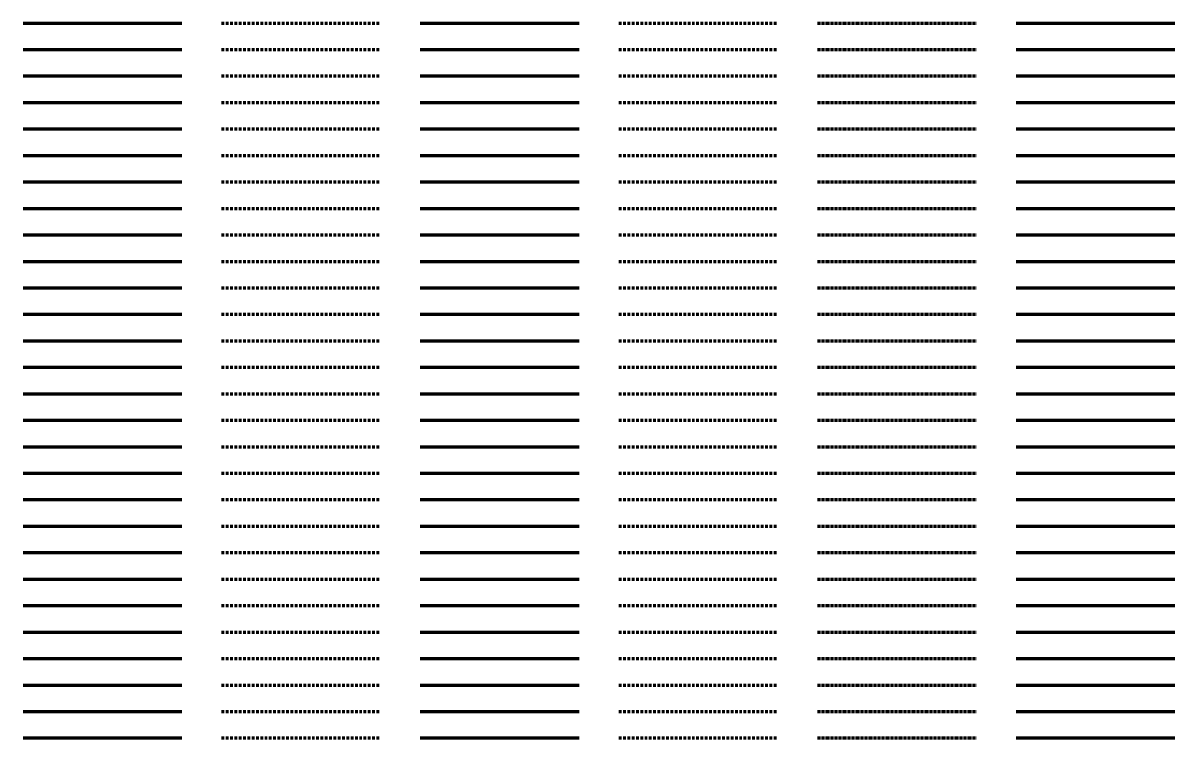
# Model space of a CAD drawing. Header units: metres. Extents: x -170 to 2070, y -13 to 17840.
# Drawn here: x 150 to 1020, y 13380 to 13920 of the extents above; entities that cross this region are included whole.
import ezdxf
from ezdxf.lldxf.tags import DXFTag

# ---------------------------------------------------------------- set-up
doc = ezdxf.new("R2010")
doc.units = ezdxf.units.M
doc.linetypes.add('KL-SO', pattern=[3.25, 2, -1.25])
doc.linetypes.add('KL-VERLATEN-SO', pattern=[3.25, 2, -0.5, 0.25, -0.5])
for name, color, linetype, lineweight in [('B-OI-KL-ET_MS_MANTELBUIS_PE 80 SDR 11_250-G', 7, 'Continuous', 70), ('B-OI-KL-ET_MS_MANTELBUIS_PE 80 SDR 11_250-RESERVE-G', 7, 'KL-RESERVE-SO', 70), ('B-OI-KL-ET_MS_MANTELBUIS_PE 80 SDR 11_250-VERLATEN-G', 7, 'KL-VERLATEN-SO', 70), ('B-OI-KL-ET_MS_MANTELBUIS_PE 80 SDR 11_315-G', 7, 'Continuous', 70), ('B-OI-KL-ET_MS_MANTELBUIS_PE 80 SDR 11_315-RESERVE-G', 7, 'KL-RESERVE-SO', 70), ('B-OI-KL-ET_MS_MANTELBUIS_PE 80 SDR 11_315-VERLATEN-G', 7, 'KL-VERLATEN-SO', 70), ('B-OI-KL-ET_MS_MANTELBUIS_PE 80 SDR 11_63-G', 7, 'Continuous', 70), ('B-OI-KL-ET_MS_MANTELBUIS_PE 80 SDR 11_63-RESERVE-G', 7, 'KL-RESERVE-SO', 70), ('B-OI-KL-ET_MS_MANTELBUIS_PE 80 SDR 11_63-VERLATEN-G', 7, 'KL-VERLATEN-SO', 70), ('B-OI-KL-ET_MS_MANTELBUIS_PE 80 SDR 11_75-G', 7, 'Continuous', 70), ('B-OI-KL-ET_MS_MANTELBUIS_PE 80 SDR 11_75-RESERVE-G', 7, 'KL-RESERVE-SO', 70), ('B-OI-KL-ET_MS_MANTELBUIS_PE 80 SDR 11_75-VERLATEN-G', 7, 'KL-VERLATEN-SO', 70), ('B-OI-KL-ET_MS_MANTELBUIS_PE 80 SDR 17.6-G', 7, 'Continuous', 70), ('B-OI-KL-ET_MS_MANTELBUIS_PE 80 SDR 17.6-RESERVE-G', 7, 'KL-RESERVE-SO', 70), ('B-OI-KL-ET_MS_MANTELBUIS_PE 80 SDR 17.6-VERLATEN-G', 7, 'KL-VERLATEN-SO', 70), ('B-OI-KL-ET_MS_MANTELBUIS_PE 80 SDR 17.6_110-G', 7, 'Continuous', 70), ('B-OI-KL-ET_MS_MANTELBUIS_PE 80 SDR 17.6_110-RESERVE-G', 7, 'KL-RESERVE-SO', 70), ('B-OI-KL-ET_MS_MANTELBUIS_PE 80 SDR 17.6_110-VERLATEN-G', 7, 'KL-VERLATEN-SO', 70), ('B-OI-KL-ET_MS_MANTELBUIS_PE 80 SDR 17.6_200-G', 7, 'Continuous', 70), ('B-OI-KL-ET_MS_MANTELBUIS_PE 80 SDR 17.6_200-RESERVE-G', 7, 'KL-RESERVE-SO', 70), ('B-OI-KL-ET_MS_MANTELBUIS_PE 80 SDR 17.6_200-VERLATEN-G', 7, 'KL-VERLATEN-SO', 70), ('B-OI-KL-ET_MS_MANTELBUIS_PE 80 SDR 17.6_50-G', 7, 'Continuous', 70), ('B-OI-KL-ET_MS_MANTELBUIS_PE 80 SDR 17.6_50-RESERVE-G', 7, 'KL-RESERVE-SO', 70), ('B-OI-KL-ET_MS_MANTELBUIS_PE 80 SDR 17.6_50-VERLATEN-G', 7, 'KL-VERLATEN-SO', 70), ('B-OI-KL-ET_MS_MANTELBUIS_PE 80 SDR 17.6_63-G', 7, 'Continuous', 70), ('B-OI-KL-ET_MS_MANTELBUIS_PE 80 SDR 17.6_63-RESERVE-G', 7, 'KL-RESERVE-SO', 70), ('B-OI-KL-ET_MS_MANTELBUIS_PE 80 SDR 17.6_63-VERLATEN-G', 7, 'KL-VERLATEN-SO', 70), ('B-OI-KL-ET_MS_MANTELBUIS_PE 80 SDR 26-G', 7, 'Continuous', 70), ('B-OI-KL-ET_MS_MANTELBUIS_PE 80 SDR 26-RESERVE-G', 7, 'KL-RESERVE-SO', 70), ('B-OI-KL-ET_MS_MANTELBUIS_PE 80 SDR 26-VERLATEN-G', 7, 'KL-VERLATEN-SO', 70), ('B-OI-KL-ET_MS_MANTELBUIS_PE_110-G', 7, 'Continuous', 70), ('B-OI-KL-ET_MS_MANTELBUIS_PE_110-RESERVE-G', 7, 'KL-RESERVE-SO', 70), ('B-OI-KL-ET_MS_MANTELBUIS_PE_110-VERLATEN-G', 7, 'KL-VERLATEN-SO', 70), ('B-OI-KL-ET_MS_MANTELBUIS_PE_125-G', 7, 'Continuous', 70), ('B-OI-KL-ET_MS_MANTELBUIS_PE_125-RESERVE-G', 7, 'KL-RESERVE-SO', 70), ('B-OI-KL-ET_MS_MANTELBUIS_PE_125-VERLATEN-G', 7, 'KL-VERLATEN-SO', 70), ('B-OI-KL-ET_MS_MANTELBUIS_PE_160-G', 7, 'Continuous', 70), ('B-OI-KL-ET_MS_MANTELBUIS_PE_160-RESERVE-G', 7, 'KL-RESERVE-SO', 70), ('B-OI-KL-ET_MS_MANTELBUIS_PE_160-VERLATEN-G', 7, 'KL-VERLATEN-SO', 70), ('B-OI-KL-ET_MS_MANTELBUIS_PE_200-G', 7, 'Continuous', 70), ('B-OI-KL-ET_MS_MANTELBUIS_PE_200-RESERVE-G', 7, 'KL-RESERVE-SO', 70), ('B-OI-KL-ET_MS_MANTELBUIS_PE_200-VERLATEN-G', 7, 'KL-VERLATEN-SO', 70), ('B-OI-KL-ET_MS_MANTELBUIS_PE_250-G', 7, 'Continuous', 70), ('B-OI-KL-ET_MS_MANTELBUIS_PE_250-RESERVE-G', 7, 'KL-RESERVE-SO', 70), ('B-OI-KL-ET_MS_MANTELBUIS_PE_250-VERLATEN-G', 7, 'KL-VERLATEN-SO', 70), ('B-OI-KL-ET_MS_MANTELBUIS_PE_63-G', 7, 'Continuous', 70), ('B-OI-KL-ET_MS_MANTELBUIS_PE_63-RESERVE-G', 7, 'KL-RESERVE-SO', 70), ('B-OI-KL-ET_MS_MANTELBUIS_PE_63-VERLATEN-G', 7, 'KL-VERLATEN-SO', 70), ('B-OI-KL-ET_MS_MANTELBUIS_PVC DEELBAAR_110-G', 7, 'Continuous', 70), ('B-OI-KL-ET_MS_MANTELBUIS_PVC DEELBAAR_110-RESERVE-G', 7, 'KL-RESERVE-SO', 70), ('B-OI-KL-ET_MS_MANTELBUIS_PVC DEELBAAR_110-VERLATEN-G', 7, 'KL-VERLATEN-SO', 70), ('B-OI-KL-ET_MS_MANTELBUIS_PVC DEELBAAR_150-G', 7, 'Continuous', 70), ('B-OI-KL-ET_MS_MANTELBUIS_PVC DEELBAAR_150-RESERVE-G', 7, 'KL-RESERVE-SO', 70), ('B-OI-KL-ET_MS_MANTELBUIS_PVC DEELBAAR_150-VERLATEN-G', 7, 'KL-VERLATEN-SO', 70), ('B-OI-KL-ET_MS_MANTELBUIS_PVC DEELBAAR_160-G', 7, 'Continuous', 70), ('B-OI-KL-ET_MS_MANTELBUIS_PVC DEELBAAR_160-RESERVE-G', 7, 'KL-RESERVE-SO', 70), ('B-OI-KL-ET_MS_MANTELBUIS_PVC DEELBAAR_160-VERLATEN-G', 7, 'KL-VERLATEN-SO', 70), ('B-OI-KL-ET_MS_MANTELBUIS_PVC FLEX_110-G', 7, 'Continuous', 70), ('B-OI-KL-ET_MS_MANTELBUIS_PVC FLEX_110-RESERVE-G', 7, 'KL-RESERVE-SO', 70), ('B-OI-KL-ET_MS_MANTELBUIS_PVC FLEX_110-VERLATEN-G', 7, 'KL-VERLATEN-SO', 70), ('B-OI-KL-ET_MS_MANTELBUIS_PVC FLEX_125-G', 7, 'Continuous', 70), ('B-OI-KL-ET_MS_MANTELBUIS_PVC FLEX_125-RESERVE-G', 7, 'KL-RESERVE-SO', 70), ('B-OI-KL-ET_MS_MANTELBUIS_PVC FLEX_125-VERLATEN-G', 7, 'KL-VERLATEN-SO', 70), ('B-OI-KL-ET_MS_MANTELBUIS_PVC FLEX_160-G', 7, 'Continuous', 70), ('B-OI-KL-ET_MS_MANTELBUIS_PVC FLEX_160-RESERVE-G', 7, 'KL-RESERVE-SO', 70), ('B-OI-KL-ET_MS_MANTELBUIS_PVC FLEX_160-VERLATEN-G', 7, 'KL-VERLATEN-SO', 70), ('B-OI-KL-ET_MS_MANTELBUIS_PVC FLEX_200-G', 7, 'Continuous', 70), ('B-OI-KL-ET_MS_MANTELBUIS_PVC FLEX_200-RESERVE-G', 7, 'KL-RESERVE-SO', 70), ('B-OI-KL-ET_MS_MANTELBUIS_PVC FLEX_200-VERLATEN-G', 7, 'KL-VERLATEN-SO', 70), ('B-OI-KL-ET_MS_MANTELBUIS_PVC FLEX_250-G', 7, 'Continuous', 70), ('B-OI-KL-ET_MS_MANTELBUIS_PVC FLEX_250-RESERVE-G', 7, 'KL-RESERVE-SO', 70), ('B-OI-KL-ET_MS_MANTELBUIS_PVC FLEX_250-VERLATEN-G', 7, 'KL-VERLATEN-SO', 70), ('B-OI-KL-ET_MS_MANTELBUIS_PVC FLEX_315-G', 7, 'Continuous', 70), ('B-OI-KL-ET_MS_MANTELBUIS_PVC FLEX_315-RESERVE-G', 7, 'KL-RESERVE-SO', 70), ('B-OI-KL-ET_MS_MANTELBUIS_PVC FLEX_315-VERLATEN-G', 7, 'KL-VERLATEN-SO', 70), ('B-OI-KL-ET_MS_MANTELBUIS_PVC O SDR 41-G', 7, 'Continuous', 70), ('B-OI-KL-ET_MS_MANTELBUIS_PVC O SDR 41-RESERVE-G', 7, 'KL-RESERVE-SO', 70), ('B-OI-KL-ET_MS_MANTELBUIS_PVC O SDR 41-VERLATEN-G', 7, 'KL-VERLATEN-SO', 70), ('B-OI-KL-ET_MS_MANTELBUIS_PVC SV-G', 7, 'Continuous', 70), ('B-OI-KL-ET_MS_MANTELBUIS_PVC SV-RESERVE-G', 7, 'KL-RESERVE-SO', 70), ('B-OI-KL-ET_MS_MANTELBUIS_PVC SV-VERLATEN-G', 7, 'KL-VERLATEN-SO', 70), ('B-OI-KL-ET_MS_MANTELBUIS_PVC-G', 7, 'Continuous', 70), ('B-OI-KL-ET_MS_MANTELBUIS_PVC-RESERVE-G', 7, 'KL-RESERVE-SO', 70), ('B-OI-KL-ET_MS_MANTELBUIS_PVC-VERLATEN-G', 7, 'KL-VERLATEN-SO', 70), ('N-OI-KL-ET_MS_MANTELBUIS_PE 80 SDR 11_250-G', 10, 'KL-SO', 70), ('N-OI-KL-ET_MS_MANTELBUIS_PE 80 SDR 11_315-G', 10, 'KL-SO', 70), ('N-OI-KL-ET_MS_MANTELBUIS_PE 80 SDR 11_63-G', 10, 'KL-SO', 70), ('N-OI-KL-ET_MS_MANTELBUIS_PE 80 SDR 11_75-G', 10, 'KL-SO', 70), ('N-OI-KL-ET_MS_MANTELBUIS_PE 80 SDR 17.6-G', 10, 'KL-SO', 70), ('N-OI-KL-ET_MS_MANTELBUIS_PE 80 SDR 17.6_110-G', 10, 'KL-SO', 70), ('N-OI-KL-ET_MS_MANTELBUIS_PE 80 SDR 17.6_200-G', 10, 'KL-SO', 70), ('N-OI-KL-ET_MS_MANTELBUIS_PE 80 SDR 17.6_50-G', 10, 'KL-SO', 70), ('N-OI-KL-ET_MS_MANTELBUIS_PE 80 SDR 17.6_63-G', 10, 'KL-SO', 70), ('N-OI-KL-ET_MS_MANTELBUIS_PE 80 SDR 26-G', 10, 'KL-SO', 70), ('N-OI-KL-ET_MS_MANTELBUIS_PE_110-G', 10, 'KL-SO', 70), ('N-OI-KL-ET_MS_MANTELBUIS_PE_125-G', 10, 'KL-SO', 70), ('N-OI-KL-ET_MS_MANTELBUIS_PE_160-G', 10, 'KL-SO', 70), ('N-OI-KL-ET_MS_MANTELBUIS_PE_200-G', 10, 'KL-SO', 70), ('N-OI-KL-ET_MS_MANTELBUIS_PE_250-G', 10, 'KL-SO', 70), ('N-OI-KL-ET_MS_MANTELBUIS_PE_63-G', 10, 'KL-SO', 70), ('N-OI-KL-ET_MS_MANTELBUIS_PVC DEELBAAR_110-G', 10, 'KL-SO', 70), ('N-OI-KL-ET_MS_MANTELBUIS_PVC DEELBAAR_150-G', 10, 'KL-SO', 70), ('N-OI-KL-ET_MS_MANTELBUIS_PVC DEELBAAR_160-G', 10, 'KL-SO', 70), ('N-OI-KL-ET_MS_MANTELBUIS_PVC FLEX_110-G', 10, 'KL-SO', 70), ('N-OI-KL-ET_MS_MANTELBUIS_PVC FLEX_125-G', 10, 'KL-SO', 70), ('N-OI-KL-ET_MS_MANTELBUIS_PVC FLEX_160-G', 10, 'KL-SO', 70), ('N-OI-KL-ET_MS_MANTELBUIS_PVC FLEX_200-G', 10, 'KL-SO', 70), ('N-OI-KL-ET_MS_MANTELBUIS_PVC FLEX_250-G', 10, 'KL-SO', 70), ('N-OI-KL-ET_MS_MANTELBUIS_PVC FLEX_315-G', 10, 'KL-SO', 70), ('N-OI-KL-ET_MS_MANTELBUIS_PVC O SDR 41-G', 10, 'KL-SO', 70), ('N-OI-KL-ET_MS_MANTELBUIS_PVC SV-G', 10, 'KL-SO', 70), ('N-OI-KL-ET_MS_MANTELBUIS_PVC-G', 10, 'KL-SO', 70), ('R-OI-KL-ET_MS_MANTELBUIS_PE 80 SDR 11_250-G', 10, 'KL-SO', 70), ('R-OI-KL-ET_MS_MANTELBUIS_PE 80 SDR 11_315-G', 10, 'KL-SO', 70), ('R-OI-KL-ET_MS_MANTELBUIS_PE 80 SDR 11_63-G', 10, 'KL-SO', 70), ('R-OI-KL-ET_MS_MANTELBUIS_PE 80 SDR 11_75-G', 10, 'KL-SO', 70), ('R-OI-KL-ET_MS_MANTELBUIS_PE 80 SDR 17.6-G', 10, 'KL-SO', 70), ('R-OI-KL-ET_MS_MANTELBUIS_PE 80 SDR 17.6_110-G', 10, 'KL-SO', 70), ('R-OI-KL-ET_MS_MANTELBUIS_PE 80 SDR 17.6_200-G', 10, 'KL-SO', 70), ('R-OI-KL-ET_MS_MANTELBUIS_PE 80 SDR 17.6_50-G', 10, 'KL-SO', 70), ('R-OI-KL-ET_MS_MANTELBUIS_PE 80 SDR 17.6_63-G', 10, 'KL-SO', 70), ('R-OI-KL-ET_MS_MANTELBUIS_PE 80 SDR 26-G', 10, 'KL-SO', 70), ('R-OI-KL-ET_MS_MANTELBUIS_PE_110-G', 10, 'KL-SO', 70), ('R-OI-KL-ET_MS_MANTELBUIS_PE_125-G', 10, 'KL-SO', 70), ('R-OI-KL-ET_MS_MANTELBUIS_PE_160-G', 10, 'KL-SO', 70), ('R-OI-KL-ET_MS_MANTELBUIS_PE_200-G', 10, 'KL-SO', 70), ('R-OI-KL-ET_MS_MANTELBUIS_PE_250-G', 10, 'KL-SO', 70), ('R-OI-KL-ET_MS_MANTELBUIS_PE_63-G', 10, 'KL-SO', 70), ('R-OI-KL-ET_MS_MANTELBUIS_PVC DEELBAAR_110-G', 10, 'KL-SO', 70), ('R-OI-KL-ET_MS_MANTELBUIS_PVC DEELBAAR_150-G', 10, 'KL-SO', 70), ('R-OI-KL-ET_MS_MANTELBUIS_PVC DEELBAAR_160-G', 10, 'KL-SO', 70), ('R-OI-KL-ET_MS_MANTELBUIS_PVC FLEX_110-G', 10, 'KL-SO', 70), ('R-OI-KL-ET_MS_MANTELBUIS_PVC FLEX_125-G', 10, 'KL-SO', 70), ('R-OI-KL-ET_MS_MANTELBUIS_PVC FLEX_160-G', 10, 'KL-SO', 70), ('R-OI-KL-ET_MS_MANTELBUIS_PVC FLEX_200-G', 10, 'KL-SO', 70), ('R-OI-KL-ET_MS_MANTELBUIS_PVC FLEX_250-G', 10, 'KL-SO', 70), ('R-OI-KL-ET_MS_MANTELBUIS_PVC FLEX_315-G', 10, 'KL-SO', 70), ('R-OI-KL-ET_MS_MANTELBUIS_PVC O SDR 41-G', 10, 'KL-SO', 70), ('R-OI-KL-ET_MS_MANTELBUIS_PVC SV-G', 10, 'KL-SO', 70), ('R-OI-KL-ET_MS_MANTELBUIS_PVC-G', 10, 'KL-SO', 70), ('V-OI-KL-ET_MS_MANTELBUIS_PE 80 SDR 11_250-G', 7, 'V-KL-SO', 70), ('V-OI-KL-ET_MS_MANTELBUIS_PE 80 SDR 11_315-G', 7, 'V-KL-SO', 70), ('V-OI-KL-ET_MS_MANTELBUIS_PE 80 SDR 11_63-G', 7, 'V-KL-SO', 70), ('V-OI-KL-ET_MS_MANTELBUIS_PE 80 SDR 11_75-G', 7, 'V-KL-SO', 70), ('V-OI-KL-ET_MS_MANTELBUIS_PE 80 SDR 17.6-G', 7, 'V-KL-SO', 70), ('V-OI-KL-ET_MS_MANTELBUIS_PE 80 SDR 17.6_110-G', 7, 'V-KL-SO', 70), ('V-OI-KL-ET_MS_MANTELBUIS_PE 80 SDR 17.6_200-G', 7, 'V-KL-SO', 70), ('V-OI-KL-ET_MS_MANTELBUIS_PE 80 SDR 17.6_50-G', 7, 'V-KL-SO', 70), ('V-OI-KL-ET_MS_MANTELBUIS_PE 80 SDR 17.6_63-G', 7, 'V-KL-SO', 70), ('V-OI-KL-ET_MS_MANTELBUIS_PE 80 SDR 26-G', 7, 'V-KL-SO', 70), ('V-OI-KL-ET_MS_MANTELBUIS_PE_110-G', 7, 'V-KL-SO', 70), ('V-OI-KL-ET_MS_MANTELBUIS_PE_125-G', 7, 'V-KL-SO', 70), ('V-OI-KL-ET_MS_MANTELBUIS_PE_160-G', 7, 'V-KL-SO', 70), ('V-OI-KL-ET_MS_MANTELBUIS_PE_200-G', 7, 'V-KL-SO', 70), ('V-OI-KL-ET_MS_MANTELBUIS_PE_250-G', 7, 'V-KL-SO', 70), ('V-OI-KL-ET_MS_MANTELBUIS_PE_63-G', 7, 'V-KL-SO', 70), ('V-OI-KL-ET_MS_MANTELBUIS_PVC DEELBAAR_110-G', 7, 'V-KL-SO', 70), ('V-OI-KL-ET_MS_MANTELBUIS_PVC DEELBAAR_150-G', 7, 'V-KL-SO', 70), ('V-OI-KL-ET_MS_MANTELBUIS_PVC DEELBAAR_160-G', 7, 'V-KL-SO', 70), ('V-OI-KL-ET_MS_MANTELBUIS_PVC FLEX_110-G', 7, 'V-KL-SO', 70), ('V-OI-KL-ET_MS_MANTELBUIS_PVC FLEX_125-G', 7, 'V-KL-SO', 70), ('V-OI-KL-ET_MS_MANTELBUIS_PVC FLEX_160-G', 7, 'V-KL-SO', 70), ('V-OI-KL-ET_MS_MANTELBUIS_PVC FLEX_200-G', 7, 'V-KL-SO', 70), ('V-OI-KL-ET_MS_MANTELBUIS_PVC FLEX_250-G', 7, 'V-KL-SO', 70), ('V-OI-KL-ET_MS_MANTELBUIS_PVC FLEX_315-G', 7, 'V-KL-SO', 70), ('V-OI-KL-ET_MS_MANTELBUIS_PVC O SDR 41-G', 7, 'V-KL-SO', 70), ('V-OI-KL-ET_MS_MANTELBUIS_PVC SV-G', 7, 'V-KL-SO', 70), ('V-OI-KL-ET_MS_MANTELBUIS_PVC-G', 7, 'V-KL-SO', 70)]:
    doc.layers.add(name, color=color, linetype=linetype, lineweight=lineweight)
tags = doc.linetypes.add('KL-RESERVE-SO', pattern='A,7,-2,["RS",Standard,S=1,R=0,X=-1,Y=-0.5],-1.5', length=10.5).pattern_tags.tags
tags[6] = DXFTag(74, 10)
doc.linetypes.add('V-KL-SO', pattern='A,2,[24,nlcs.shx,S=0.75,R=0,X=0,Y=0],2', length=4)

msp = doc.modelspace()

# ---------------------------------------------------------------- linework, layer by layer
at = {"layer": 'B-OI-KL-ET_MS_MANTELBUIS_PE 80 SDR 11_250-G'}
msp.add_line((150, 13380), (270, 13380), dxfattribs=at)
at = {"layer": 'B-OI-KL-ET_MS_MANTELBUIS_PE 80 SDR 11_250-RESERVE-G'}
msp.add_line((900, 13380), (1020, 13380), dxfattribs=at)
at = {"layer": 'B-OI-KL-ET_MS_MANTELBUIS_PE 80 SDR 11_250-VERLATEN-G'}
msp.add_line((750, 13380), (870, 13380), dxfattribs=at)
at = {"layer": 'B-OI-KL-ET_MS_MANTELBUIS_PE 80 SDR 11_315-G'}
msp.add_line((150, 13400), (270, 13400), dxfattribs=at)
at = {"layer": 'B-OI-KL-ET_MS_MANTELBUIS_PE 80 SDR 11_315-RESERVE-G'}
msp.add_line((900, 13400), (1020, 13400), dxfattribs=at)
at = {"layer": 'B-OI-KL-ET_MS_MANTELBUIS_PE 80 SDR 11_315-VERLATEN-G'}
msp.add_line((750, 13400), (870, 13400), dxfattribs=at)
at = {"layer": 'B-OI-KL-ET_MS_MANTELBUIS_PE 80 SDR 11_63-G'}
msp.add_line((150, 13420), (270, 13420), dxfattribs=at)
at = {"layer": 'B-OI-KL-ET_MS_MANTELBUIS_PE 80 SDR 11_63-RESERVE-G'}
msp.add_line((900, 13420), (1020, 13420), dxfattribs=at)
at = {"layer": 'B-OI-KL-ET_MS_MANTELBUIS_PE 80 SDR 11_63-VERLATEN-G'}
msp.add_line((750, 13420), (870, 13420), dxfattribs=at)
at = {"layer": 'B-OI-KL-ET_MS_MANTELBUIS_PE 80 SDR 11_75-G'}
msp.add_line((150, 13440), (270, 13440), dxfattribs=at)
at = {"layer": 'B-OI-KL-ET_MS_MANTELBUIS_PE 80 SDR 11_75-RESERVE-G'}
msp.add_line((900, 13440), (1020, 13440), dxfattribs=at)
at = {"layer": 'B-OI-KL-ET_MS_MANTELBUIS_PE 80 SDR 11_75-VERLATEN-G'}
msp.add_line((750, 13440), (870, 13440), dxfattribs=at)
at = {"layer": 'B-OI-KL-ET_MS_MANTELBUIS_PE 80 SDR 17.6-G'}
msp.add_line((150, 13460), (270, 13460), dxfattribs=at)
at = {"layer": 'B-OI-KL-ET_MS_MANTELBUIS_PE 80 SDR 17.6-RESERVE-G'}
msp.add_line((900, 13460), (1020, 13460), dxfattribs=at)
at = {"layer": 'B-OI-KL-ET_MS_MANTELBUIS_PE 80 SDR 17.6-VERLATEN-G'}
msp.add_line((750, 13460), (870, 13460), dxfattribs=at)
at = {"layer": 'B-OI-KL-ET_MS_MANTELBUIS_PE 80 SDR 17.6_110-G'}
msp.add_line((150, 13480), (270, 13480), dxfattribs=at)
at = {"layer": 'B-OI-KL-ET_MS_MANTELBUIS_PE 80 SDR 17.6_110-RESERVE-G'}
msp.add_line((900, 13480), (1020, 13480), dxfattribs=at)
at = {"layer": 'B-OI-KL-ET_MS_MANTELBUIS_PE 80 SDR 17.6_110-VERLATEN-G'}
msp.add_line((750, 13480), (870, 13480), dxfattribs=at)
at = {"layer": 'B-OI-KL-ET_MS_MANTELBUIS_PE 80 SDR 17.6_200-G'}
msp.add_line((150, 13500), (270, 13500), dxfattribs=at)
at = {"layer": 'B-OI-KL-ET_MS_MANTELBUIS_PE 80 SDR 17.6_200-RESERVE-G'}
msp.add_line((900, 13500), (1020, 13500), dxfattribs=at)
at = {"layer": 'B-OI-KL-ET_MS_MANTELBUIS_PE 80 SDR 17.6_200-VERLATEN-G'}
msp.add_line((750, 13500), (870, 13500), dxfattribs=at)
at = {"layer": 'B-OI-KL-ET_MS_MANTELBUIS_PE 80 SDR 17.6_50-G'}
msp.add_line((150, 13520), (270, 13520), dxfattribs=at)
at = {"layer": 'B-OI-KL-ET_MS_MANTELBUIS_PE 80 SDR 17.6_50-RESERVE-G'}
msp.add_line((900, 13520), (1020, 13520), dxfattribs=at)
at = {"layer": 'B-OI-KL-ET_MS_MANTELBUIS_PE 80 SDR 17.6_50-VERLATEN-G'}
msp.add_line((750, 13520), (870, 13520), dxfattribs=at)
at = {"layer": 'B-OI-KL-ET_MS_MANTELBUIS_PE 80 SDR 17.6_63-G'}
msp.add_line((150, 13540), (270, 13540), dxfattribs=at)
at = {"layer": 'B-OI-KL-ET_MS_MANTELBUIS_PE 80 SDR 17.6_63-RESERVE-G'}
msp.add_line((900, 13540), (1020, 13540), dxfattribs=at)
at = {"layer": 'B-OI-KL-ET_MS_MANTELBUIS_PE 80 SDR 17.6_63-VERLATEN-G'}
msp.add_line((750, 13540), (870, 13540), dxfattribs=at)
at = {"layer": 'B-OI-KL-ET_MS_MANTELBUIS_PE 80 SDR 26-G'}
msp.add_line((150, 13560), (270, 13560), dxfattribs=at)
at = {"layer": 'B-OI-KL-ET_MS_MANTELBUIS_PE 80 SDR 26-RESERVE-G'}
msp.add_line((900, 13560), (1020, 13560), dxfattribs=at)
at = {"layer": 'B-OI-KL-ET_MS_MANTELBUIS_PE 80 SDR 26-VERLATEN-G'}
msp.add_line((750, 13560), (870, 13560), dxfattribs=at)
at = {"layer": 'B-OI-KL-ET_MS_MANTELBUIS_PE_110-G'}
msp.add_line((150, 13580), (270, 13580), dxfattribs=at)
at = {"layer": 'B-OI-KL-ET_MS_MANTELBUIS_PE_110-RESERVE-G'}
msp.add_line((900, 13580), (1020, 13580), dxfattribs=at)
at = {"layer": 'B-OI-KL-ET_MS_MANTELBUIS_PE_110-VERLATEN-G'}
msp.add_line((750, 13580), (870, 13580), dxfattribs=at)
at = {"layer": 'B-OI-KL-ET_MS_MANTELBUIS_PE_125-G'}
msp.add_line((150, 13600), (270, 13600), dxfattribs=at)
at = {"layer": 'B-OI-KL-ET_MS_MANTELBUIS_PE_125-RESERVE-G'}
msp.add_line((900, 13600), (1020, 13600), dxfattribs=at)
at = {"layer": 'B-OI-KL-ET_MS_MANTELBUIS_PE_125-VERLATEN-G'}
msp.add_line((750, 13600), (870, 13600), dxfattribs=at)
at = {"layer": 'B-OI-KL-ET_MS_MANTELBUIS_PE_160-G'}
msp.add_line((150, 13620), (270, 13620), dxfattribs=at)
at = {"layer": 'B-OI-KL-ET_MS_MANTELBUIS_PE_160-RESERVE-G'}
msp.add_line((900, 13620), (1020, 13620), dxfattribs=at)
at = {"layer": 'B-OI-KL-ET_MS_MANTELBUIS_PE_160-VERLATEN-G'}
msp.add_line((750, 13620), (870, 13620), dxfattribs=at)
at = {"layer": 'B-OI-KL-ET_MS_MANTELBUIS_PE_200-G'}
msp.add_line((150, 13640), (270, 13640), dxfattribs=at)
at = {"layer": 'B-OI-KL-ET_MS_MANTELBUIS_PE_200-RESERVE-G'}
msp.add_line((900, 13640), (1020, 13640), dxfattribs=at)
at = {"layer": 'B-OI-KL-ET_MS_MANTELBUIS_PE_200-VERLATEN-G'}
msp.add_line((750, 13640), (870, 13640), dxfattribs=at)
at = {"layer": 'B-OI-KL-ET_MS_MANTELBUIS_PE_250-G'}
msp.add_line((150, 13660), (270, 13660), dxfattribs=at)
at = {"layer": 'B-OI-KL-ET_MS_MANTELBUIS_PE_250-RESERVE-G'}
msp.add_line((900, 13660), (1020, 13660), dxfattribs=at)
at = {"layer": 'B-OI-KL-ET_MS_MANTELBUIS_PE_250-VERLATEN-G'}
msp.add_line((750, 13660), (870, 13660), dxfattribs=at)
at = {"layer": 'B-OI-KL-ET_MS_MANTELBUIS_PE_63-G'}
msp.add_line((150, 13680), (270, 13680), dxfattribs=at)
at = {"layer": 'B-OI-KL-ET_MS_MANTELBUIS_PE_63-RESERVE-G'}
msp.add_line((900, 13680), (1020, 13680), dxfattribs=at)
at = {"layer": 'B-OI-KL-ET_MS_MANTELBUIS_PE_63-VERLATEN-G'}
msp.add_line((750, 13680), (870, 13680), dxfattribs=at)
at = {"layer": 'B-OI-KL-ET_MS_MANTELBUIS_PVC DEELBAAR_110-G'}
msp.add_line((150, 13720), (270, 13720), dxfattribs=at)
at = {"layer": 'B-OI-KL-ET_MS_MANTELBUIS_PVC DEELBAAR_110-RESERVE-G'}
msp.add_line((900, 13720), (1020, 13720), dxfattribs=at)
at = {"layer": 'B-OI-KL-ET_MS_MANTELBUIS_PVC DEELBAAR_110-VERLATEN-G'}
msp.add_line((750, 13720), (870, 13720), dxfattribs=at)
at = {"layer": 'B-OI-KL-ET_MS_MANTELBUIS_PVC DEELBAAR_150-G'}
msp.add_line((150, 13740), (270, 13740), dxfattribs=at)
at = {"layer": 'B-OI-KL-ET_MS_MANTELBUIS_PVC DEELBAAR_150-RESERVE-G'}
msp.add_line((900, 13740), (1020, 13740), dxfattribs=at)
at = {"layer": 'B-OI-KL-ET_MS_MANTELBUIS_PVC DEELBAAR_150-VERLATEN-G'}
msp.add_line((750, 13740), (870, 13740), dxfattribs=at)
at = {"layer": 'B-OI-KL-ET_MS_MANTELBUIS_PVC DEELBAAR_160-G'}
msp.add_line((150, 13760), (270, 13760), dxfattribs=at)
at = {"layer": 'B-OI-KL-ET_MS_MANTELBUIS_PVC DEELBAAR_160-RESERVE-G'}
msp.add_line((900, 13760), (1020, 13760), dxfattribs=at)
at = {"layer": 'B-OI-KL-ET_MS_MANTELBUIS_PVC DEELBAAR_160-VERLATEN-G'}
msp.add_line((750, 13760), (870, 13760), dxfattribs=at)
at = {"layer": 'B-OI-KL-ET_MS_MANTELBUIS_PVC FLEX_110-G'}
msp.add_line((150, 13780), (270, 13780), dxfattribs=at)
at = {"layer": 'B-OI-KL-ET_MS_MANTELBUIS_PVC FLEX_110-RESERVE-G'}
msp.add_line((900, 13780), (1020, 13780), dxfattribs=at)
at = {"layer": 'B-OI-KL-ET_MS_MANTELBUIS_PVC FLEX_110-VERLATEN-G'}
msp.add_line((750, 13780), (870, 13780), dxfattribs=at)
at = {"layer": 'B-OI-KL-ET_MS_MANTELBUIS_PVC FLEX_125-G'}
msp.add_line((150, 13800), (270, 13800), dxfattribs=at)
at = {"layer": 'B-OI-KL-ET_MS_MANTELBUIS_PVC FLEX_125-RESERVE-G'}
msp.add_line((900, 13800), (1020, 13800), dxfattribs=at)
at = {"layer": 'B-OI-KL-ET_MS_MANTELBUIS_PVC FLEX_125-VERLATEN-G'}
msp.add_line((750, 13800), (870, 13800), dxfattribs=at)
at = {"layer": 'B-OI-KL-ET_MS_MANTELBUIS_PVC FLEX_160-G'}
msp.add_line((150, 13820), (270, 13820), dxfattribs=at)
at = {"layer": 'B-OI-KL-ET_MS_MANTELBUIS_PVC FLEX_160-RESERVE-G'}
msp.add_line((900, 13820), (1020, 13820), dxfattribs=at)
at = {"layer": 'B-OI-KL-ET_MS_MANTELBUIS_PVC FLEX_160-VERLATEN-G'}
msp.add_line((750, 13820), (870, 13820), dxfattribs=at)
at = {"layer": 'B-OI-KL-ET_MS_MANTELBUIS_PVC FLEX_200-G'}
msp.add_line((150, 13840), (270, 13840), dxfattribs=at)
at = {"layer": 'B-OI-KL-ET_MS_MANTELBUIS_PVC FLEX_200-RESERVE-G'}
msp.add_line((900, 13840), (1020, 13840), dxfattribs=at)
at = {"layer": 'B-OI-KL-ET_MS_MANTELBUIS_PVC FLEX_200-VERLATEN-G'}
msp.add_line((750, 13840), (870, 13840), dxfattribs=at)
at = {"layer": 'B-OI-KL-ET_MS_MANTELBUIS_PVC FLEX_250-G'}
msp.add_line((150, 13860), (270, 13860), dxfattribs=at)
at = {"layer": 'B-OI-KL-ET_MS_MANTELBUIS_PVC FLEX_250-RESERVE-G'}
msp.add_line((900, 13860), (1020, 13860), dxfattribs=at)
at = {"layer": 'B-OI-KL-ET_MS_MANTELBUIS_PVC FLEX_250-VERLATEN-G'}
msp.add_line((750, 13860), (870, 13860), dxfattribs=at)
at = {"layer": 'B-OI-KL-ET_MS_MANTELBUIS_PVC FLEX_315-G'}
msp.add_line((150, 13880), (270, 13880), dxfattribs=at)
at = {"layer": 'B-OI-KL-ET_MS_MANTELBUIS_PVC FLEX_315-RESERVE-G'}
msp.add_line((900, 13880), (1020, 13880), dxfattribs=at)
at = {"layer": 'B-OI-KL-ET_MS_MANTELBUIS_PVC FLEX_315-VERLATEN-G'}
msp.add_line((750, 13880), (870, 13880), dxfattribs=at)
at = {"layer": 'B-OI-KL-ET_MS_MANTELBUIS_PVC O SDR 41-G'}
msp.add_line((150, 13900), (270, 13900), dxfattribs=at)
at = {"layer": 'B-OI-KL-ET_MS_MANTELBUIS_PVC O SDR 41-RESERVE-G'}
msp.add_line((900, 13900), (1020, 13900), dxfattribs=at)
at = {"layer": 'B-OI-KL-ET_MS_MANTELBUIS_PVC O SDR 41-VERLATEN-G'}
msp.add_line((750, 13900), (870, 13900), dxfattribs=at)
at = {"layer": 'B-OI-KL-ET_MS_MANTELBUIS_PVC SV-G'}
msp.add_line((150, 13920), (270, 13920), dxfattribs=at)
at = {"layer": 'B-OI-KL-ET_MS_MANTELBUIS_PVC SV-RESERVE-G'}
msp.add_line((900, 13920), (1020, 13920), dxfattribs=at)
at = {"layer": 'B-OI-KL-ET_MS_MANTELBUIS_PVC SV-VERLATEN-G'}
msp.add_line((750, 13920), (870, 13920), dxfattribs=at)
at = {"layer": 'B-OI-KL-ET_MS_MANTELBUIS_PVC-G'}
msp.add_line((150, 13700), (270, 13700), dxfattribs=at)
at = {"layer": 'B-OI-KL-ET_MS_MANTELBUIS_PVC-RESERVE-G'}
msp.add_line((900, 13700), (1020, 13700), dxfattribs=at)
at = {"layer": 'B-OI-KL-ET_MS_MANTELBUIS_PVC-VERLATEN-G'}
msp.add_line((750, 13700), (870, 13700), dxfattribs=at)
at = {"layer": 'N-OI-KL-ET_MS_MANTELBUIS_PE 80 SDR 11_250-G'}
msp.add_line((300, 13380), (420, 13380), dxfattribs=at)
at = {"layer": 'N-OI-KL-ET_MS_MANTELBUIS_PE 80 SDR 11_315-G'}
msp.add_line((300, 13400), (420, 13400), dxfattribs=at)
at = {"layer": 'N-OI-KL-ET_MS_MANTELBUIS_PE 80 SDR 11_63-G'}
msp.add_line((300, 13420), (420, 13420), dxfattribs=at)
at = {"layer": 'N-OI-KL-ET_MS_MANTELBUIS_PE 80 SDR 11_75-G'}
msp.add_line((300, 13440), (420, 13440), dxfattribs=at)
at = {"layer": 'N-OI-KL-ET_MS_MANTELBUIS_PE 80 SDR 17.6-G'}
msp.add_line((300, 13460), (420, 13460), dxfattribs=at)
at = {"layer": 'N-OI-KL-ET_MS_MANTELBUIS_PE 80 SDR 17.6_110-G'}
msp.add_line((300, 13480), (420, 13480), dxfattribs=at)
at = {"layer": 'N-OI-KL-ET_MS_MANTELBUIS_PE 80 SDR 17.6_200-G'}
msp.add_line((300, 13500), (420, 13500), dxfattribs=at)
at = {"layer": 'N-OI-KL-ET_MS_MANTELBUIS_PE 80 SDR 17.6_50-G'}
msp.add_line((300, 13520), (420, 13520), dxfattribs=at)
at = {"layer": 'N-OI-KL-ET_MS_MANTELBUIS_PE 80 SDR 17.6_63-G'}
msp.add_line((300, 13540), (420, 13540), dxfattribs=at)
at = {"layer": 'N-OI-KL-ET_MS_MANTELBUIS_PE 80 SDR 26-G'}
msp.add_line((300, 13560), (420, 13560), dxfattribs=at)
at = {"layer": 'N-OI-KL-ET_MS_MANTELBUIS_PE_110-G'}
msp.add_line((300, 13580), (420, 13580), dxfattribs=at)
at = {"layer": 'N-OI-KL-ET_MS_MANTELBUIS_PE_125-G'}
msp.add_line((300, 13600), (420, 13600), dxfattribs=at)
at = {"layer": 'N-OI-KL-ET_MS_MANTELBUIS_PE_160-G'}
msp.add_line((300, 13620), (420, 13620), dxfattribs=at)
at = {"layer": 'N-OI-KL-ET_MS_MANTELBUIS_PE_200-G'}
msp.add_line((300, 13640), (420, 13640), dxfattribs=at)
at = {"layer": 'N-OI-KL-ET_MS_MANTELBUIS_PE_250-G'}
msp.add_line((300, 13660), (420, 13660), dxfattribs=at)
at = {"layer": 'N-OI-KL-ET_MS_MANTELBUIS_PE_63-G'}
msp.add_line((300, 13680), (420, 13680), dxfattribs=at)
at = {"layer": 'N-OI-KL-ET_MS_MANTELBUIS_PVC DEELBAAR_110-G'}
msp.add_line((300, 13720), (420, 13720), dxfattribs=at)
at = {"layer": 'N-OI-KL-ET_MS_MANTELBUIS_PVC DEELBAAR_150-G'}
msp.add_line((300, 13740), (420, 13740), dxfattribs=at)
at = {"layer": 'N-OI-KL-ET_MS_MANTELBUIS_PVC DEELBAAR_160-G'}
msp.add_line((300, 13760), (420, 13760), dxfattribs=at)
at = {"layer": 'N-OI-KL-ET_MS_MANTELBUIS_PVC FLEX_110-G'}
msp.add_line((300, 13780), (420, 13780), dxfattribs=at)
at = {"layer": 'N-OI-KL-ET_MS_MANTELBUIS_PVC FLEX_125-G'}
msp.add_line((300, 13800), (420, 13800), dxfattribs=at)
at = {"layer": 'N-OI-KL-ET_MS_MANTELBUIS_PVC FLEX_160-G'}
msp.add_line((300, 13820), (420, 13820), dxfattribs=at)
at = {"layer": 'N-OI-KL-ET_MS_MANTELBUIS_PVC FLEX_200-G'}
msp.add_line((300, 13840), (420, 13840), dxfattribs=at)
at = {"layer": 'N-OI-KL-ET_MS_MANTELBUIS_PVC FLEX_250-G'}
msp.add_line((300, 13860), (420, 13860), dxfattribs=at)
at = {"layer": 'N-OI-KL-ET_MS_MANTELBUIS_PVC FLEX_315-G'}
msp.add_line((300, 13880), (420, 13880), dxfattribs=at)
at = {"layer": 'N-OI-KL-ET_MS_MANTELBUIS_PVC O SDR 41-G'}
msp.add_line((300, 13900), (420, 13900), dxfattribs=at)
at = {"layer": 'N-OI-KL-ET_MS_MANTELBUIS_PVC SV-G'}
msp.add_line((300, 13920), (420, 13920), dxfattribs=at)
at = {"layer": 'N-OI-KL-ET_MS_MANTELBUIS_PVC-G'}
msp.add_line((300, 13700), (420, 13700), dxfattribs=at)
at = {"layer": 'R-OI-KL-ET_MS_MANTELBUIS_PE 80 SDR 11_250-G'}
msp.add_line((600, 13380), (720, 13380), dxfattribs=at)
at = {"layer": 'R-OI-KL-ET_MS_MANTELBUIS_PE 80 SDR 11_315-G'}
msp.add_line((600, 13400), (720, 13400), dxfattribs=at)
at = {"layer": 'R-OI-KL-ET_MS_MANTELBUIS_PE 80 SDR 11_63-G'}
msp.add_line((600, 13420), (720, 13420), dxfattribs=at)
at = {"layer": 'R-OI-KL-ET_MS_MANTELBUIS_PE 80 SDR 11_75-G'}
msp.add_line((600, 13440), (720, 13440), dxfattribs=at)
at = {"layer": 'R-OI-KL-ET_MS_MANTELBUIS_PE 80 SDR 17.6-G'}
msp.add_line((600, 13460), (720, 13460), dxfattribs=at)
at = {"layer": 'R-OI-KL-ET_MS_MANTELBUIS_PE 80 SDR 17.6_110-G'}
msp.add_line((600, 13480), (720, 13480), dxfattribs=at)
at = {"layer": 'R-OI-KL-ET_MS_MANTELBUIS_PE 80 SDR 17.6_200-G'}
msp.add_line((600, 13500), (720, 13500), dxfattribs=at)
at = {"layer": 'R-OI-KL-ET_MS_MANTELBUIS_PE 80 SDR 17.6_50-G'}
msp.add_line((600, 13520), (720, 13520), dxfattribs=at)
at = {"layer": 'R-OI-KL-ET_MS_MANTELBUIS_PE 80 SDR 17.6_63-G'}
msp.add_line((600, 13540), (720, 13540), dxfattribs=at)
at = {"layer": 'R-OI-KL-ET_MS_MANTELBUIS_PE 80 SDR 26-G'}
msp.add_line((600, 13560), (720, 13560), dxfattribs=at)
at = {"layer": 'R-OI-KL-ET_MS_MANTELBUIS_PE_110-G'}
msp.add_line((600, 13580), (720, 13580), dxfattribs=at)
at = {"layer": 'R-OI-KL-ET_MS_MANTELBUIS_PE_125-G'}
msp.add_line((600, 13600), (720, 13600), dxfattribs=at)
at = {"layer": 'R-OI-KL-ET_MS_MANTELBUIS_PE_160-G'}
msp.add_line((600, 13620), (720, 13620), dxfattribs=at)
at = {"layer": 'R-OI-KL-ET_MS_MANTELBUIS_PE_200-G'}
msp.add_line((600, 13640), (720, 13640), dxfattribs=at)
at = {"layer": 'R-OI-KL-ET_MS_MANTELBUIS_PE_250-G'}
msp.add_line((600, 13660), (720, 13660), dxfattribs=at)
at = {"layer": 'R-OI-KL-ET_MS_MANTELBUIS_PE_63-G'}
msp.add_line((600, 13680), (720, 13680), dxfattribs=at)
at = {"layer": 'R-OI-KL-ET_MS_MANTELBUIS_PVC DEELBAAR_110-G'}
msp.add_line((600, 13720), (720, 13720), dxfattribs=at)
at = {"layer": 'R-OI-KL-ET_MS_MANTELBUIS_PVC DEELBAAR_150-G'}
msp.add_line((600, 13740), (720, 13740), dxfattribs=at)
at = {"layer": 'R-OI-KL-ET_MS_MANTELBUIS_PVC DEELBAAR_160-G'}
msp.add_line((600, 13760), (720, 13760), dxfattribs=at)
at = {"layer": 'R-OI-KL-ET_MS_MANTELBUIS_PVC FLEX_110-G'}
msp.add_line((600, 13780), (720, 13780), dxfattribs=at)
at = {"layer": 'R-OI-KL-ET_MS_MANTELBUIS_PVC FLEX_125-G'}
msp.add_line((600, 13800), (720, 13800), dxfattribs=at)
at = {"layer": 'R-OI-KL-ET_MS_MANTELBUIS_PVC FLEX_160-G'}
msp.add_line((600, 13820), (720, 13820), dxfattribs=at)
at = {"layer": 'R-OI-KL-ET_MS_MANTELBUIS_PVC FLEX_200-G'}
msp.add_line((600, 13840), (720, 13840), dxfattribs=at)
at = {"layer": 'R-OI-KL-ET_MS_MANTELBUIS_PVC FLEX_250-G'}
msp.add_line((600, 13860), (720, 13860), dxfattribs=at)
at = {"layer": 'R-OI-KL-ET_MS_MANTELBUIS_PVC FLEX_315-G'}
msp.add_line((600, 13880), (720, 13880), dxfattribs=at)
at = {"layer": 'R-OI-KL-ET_MS_MANTELBUIS_PVC O SDR 41-G'}
msp.add_line((600, 13900), (720, 13900), dxfattribs=at)
at = {"layer": 'R-OI-KL-ET_MS_MANTELBUIS_PVC SV-G'}
msp.add_line((600, 13920), (720, 13920), dxfattribs=at)
at = {"layer": 'R-OI-KL-ET_MS_MANTELBUIS_PVC-G'}
msp.add_line((600, 13700), (720, 13700), dxfattribs=at)
at = {"layer": 'V-OI-KL-ET_MS_MANTELBUIS_PE 80 SDR 11_250-G'}
msp.add_line((450, 13380), (570, 13380), dxfattribs=at)
at = {"layer": 'V-OI-KL-ET_MS_MANTELBUIS_PE 80 SDR 11_315-G'}
msp.add_line((450, 13400), (570, 13400), dxfattribs=at)
at = {"layer": 'V-OI-KL-ET_MS_MANTELBUIS_PE 80 SDR 11_63-G'}
msp.add_line((450, 13420), (570, 13420), dxfattribs=at)
at = {"layer": 'V-OI-KL-ET_MS_MANTELBUIS_PE 80 SDR 11_75-G'}
msp.add_line((450, 13440), (570, 13440), dxfattribs=at)
at = {"layer": 'V-OI-KL-ET_MS_MANTELBUIS_PE 80 SDR 17.6-G'}
msp.add_line((450, 13460), (570, 13460), dxfattribs=at)
at = {"layer": 'V-OI-KL-ET_MS_MANTELBUIS_PE 80 SDR 17.6_110-G'}
msp.add_line((450, 13480), (570, 13480), dxfattribs=at)
at = {"layer": 'V-OI-KL-ET_MS_MANTELBUIS_PE 80 SDR 17.6_200-G'}
msp.add_line((450, 13500), (570, 13500), dxfattribs=at)
at = {"layer": 'V-OI-KL-ET_MS_MANTELBUIS_PE 80 SDR 17.6_50-G'}
msp.add_line((450, 13520), (570, 13520), dxfattribs=at)
at = {"layer": 'V-OI-KL-ET_MS_MANTELBUIS_PE 80 SDR 17.6_63-G'}
msp.add_line((450, 13540), (570, 13540), dxfattribs=at)
at = {"layer": 'V-OI-KL-ET_MS_MANTELBUIS_PE 80 SDR 26-G'}
msp.add_line((450, 13560), (570, 13560), dxfattribs=at)
at = {"layer": 'V-OI-KL-ET_MS_MANTELBUIS_PE_110-G'}
msp.add_line((450, 13580), (570, 13580), dxfattribs=at)
at = {"layer": 'V-OI-KL-ET_MS_MANTELBUIS_PE_125-G'}
msp.add_line((450, 13600), (570, 13600), dxfattribs=at)
at = {"layer": 'V-OI-KL-ET_MS_MANTELBUIS_PE_160-G'}
msp.add_line((450, 13620), (570, 13620), dxfattribs=at)
at = {"layer": 'V-OI-KL-ET_MS_MANTELBUIS_PE_200-G'}
msp.add_line((450, 13640), (570, 13640), dxfattribs=at)
at = {"layer": 'V-OI-KL-ET_MS_MANTELBUIS_PE_250-G'}
msp.add_line((450, 13660), (570, 13660), dxfattribs=at)
at = {"layer": 'V-OI-KL-ET_MS_MANTELBUIS_PE_63-G'}
msp.add_line((450, 13680), (570, 13680), dxfattribs=at)
at = {"layer": 'V-OI-KL-ET_MS_MANTELBUIS_PVC DEELBAAR_110-G'}
msp.add_line((450, 13720), (570, 13720), dxfattribs=at)
at = {"layer": 'V-OI-KL-ET_MS_MANTELBUIS_PVC DEELBAAR_150-G'}
msp.add_line((450, 13740), (570, 13740), dxfattribs=at)
at = {"layer": 'V-OI-KL-ET_MS_MANTELBUIS_PVC DEELBAAR_160-G'}
msp.add_line((450, 13760), (570, 13760), dxfattribs=at)
at = {"layer": 'V-OI-KL-ET_MS_MANTELBUIS_PVC FLEX_110-G'}
msp.add_line((450, 13780), (570, 13780), dxfattribs=at)
at = {"layer": 'V-OI-KL-ET_MS_MANTELBUIS_PVC FLEX_125-G'}
msp.add_line((450, 13800), (570, 13800), dxfattribs=at)
at = {"layer": 'V-OI-KL-ET_MS_MANTELBUIS_PVC FLEX_160-G'}
msp.add_line((450, 13820), (570, 13820), dxfattribs=at)
at = {"layer": 'V-OI-KL-ET_MS_MANTELBUIS_PVC FLEX_200-G'}
msp.add_line((450, 13840), (570, 13840), dxfattribs=at)
at = {"layer": 'V-OI-KL-ET_MS_MANTELBUIS_PVC FLEX_250-G'}
msp.add_line((450, 13860), (570, 13860), dxfattribs=at)
at = {"layer": 'V-OI-KL-ET_MS_MANTELBUIS_PVC FLEX_315-G'}
msp.add_line((450, 13880), (570, 13880), dxfattribs=at)
at = {"layer": 'V-OI-KL-ET_MS_MANTELBUIS_PVC O SDR 41-G'}
msp.add_line((450, 13900), (570, 13900), dxfattribs=at)
at = {"layer": 'V-OI-KL-ET_MS_MANTELBUIS_PVC SV-G'}
msp.add_line((450, 13920), (570, 13920), dxfattribs=at)
at = {"layer": 'V-OI-KL-ET_MS_MANTELBUIS_PVC-G'}
msp.add_line((450, 13700), (570, 13700), dxfattribs=at)

doc.saveas('drawing.dxf')
